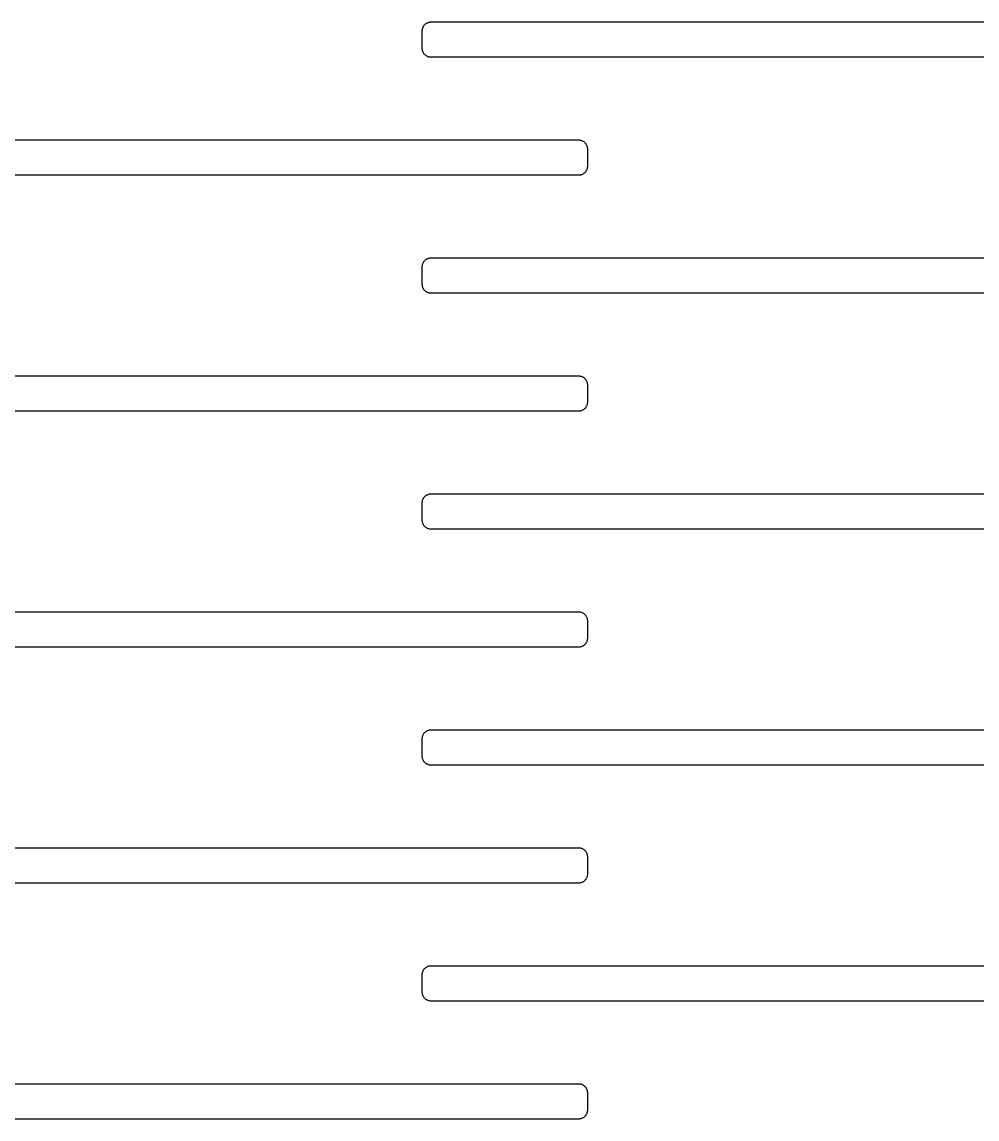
# Model space of a CAD drawing. Header units: metres. Extents: x -156 to 156, y -163 to 163.
# Drawn here: x 58.12 to 90.52, y -121.3 to -84.1 of the extents above; entities that cross this region are included whole.
import ezdxf

# ---------------------------------------------------------------- set-up
doc = ezdxf.new("R2010")
doc.units = ezdxf.units.M

msp = doc.modelspace()

# ---------------------------------------------------------------- linework, layer by layer
for p, q in [((71.7, -84.4), (71.7006, -84.3812)), ((71.7, -85), (71.7, -84.4)), ((71.7006, -84.3812), (71.7024, -84.3624)), ((71.7024, -84.3624), (71.7053, -84.3438)), ((71.7053, -84.3438), (71.7094, -84.3254)), ((71.7094, -84.3254), (71.7147, -84.3073)), ((71.7147, -84.3073), (71.7211, -84.2896)), ((71.7211, -84.2896), (71.7285, -84.2723)), ((71.7285, -84.2723), (71.7371, -84.2555)), ((71.7371, -84.2555), (71.7467, -84.2392)), ((71.7467, -84.2392), (71.7573, -84.2237)), ((71.7573, -84.2237), (71.7688, -84.2088)), ((71.7688, -84.2088), (71.7813, -84.1946)), ((71.7813, -84.1946), (71.7946, -84.1813)), ((71.7946, -84.1813), (71.8088, -84.1688)), ((71.8088, -84.1688), (71.8237, -84.1573)), ((71.8237, -84.1573), (71.8392, -84.1467)), ((71.8392, -84.1467), (71.8555, -84.1371)), ((71.8555, -84.1371), (71.8723, -84.1286)), ((71.8723, -84.1286), (71.8896, -84.1211)), ((71.8896, -84.1211), (71.9073, -84.1147)), ((71.9073, -84.1147), (71.9254, -84.1094)), ((71.9254, -84.1094), (71.9438, -84.1053)), ((71.9438, -84.1053), (71.9624, -84.1024)), ((71.9624, -84.1024), (71.9812, -84.1006)), ((71.9812, -84.1006), (72, -84.1)), ((72, -84.1), (99, -84.1)), ((71.7006, -85.0188), (71.7, -85)), ((71.7024, -85.0376), (71.7006, -85.0188)), ((71.7053, -85.0562), (71.7024, -85.0376)), ((71.7094, -85.0746), (71.7053, -85.0562)), ((71.7147, -85.0927), (71.7094, -85.0746)), ((71.7211, -85.1104), (71.7147, -85.0927)), ((71.7285, -85.1277), (71.7211, -85.1104)), ((71.7371, -85.1445), (71.7285, -85.1277)), ((71.7467, -85.1608), (71.7371, -85.1445)), ((71.7573, -85.1763), (71.7467, -85.1608)), ((71.7688, -85.1912), (71.7573, -85.1763)), ((71.7813, -85.2054), (71.7688, -85.1912)), ((71.7946, -85.2187), (71.7813, -85.2054)), ((71.8088, -85.2312), (71.7946, -85.2187)), ((71.8237, -85.2427), (71.8088, -85.2312)), ((71.8392, -85.2533), (71.8237, -85.2427)), ((71.8555, -85.2629), (71.8392, -85.2533)), ((71.8723, -85.2714), (71.8555, -85.2629)), ((71.8896, -85.2789), (71.8723, -85.2714)), ((71.9073, -85.2853), (71.8896, -85.2789)), ((71.9254, -85.2906), (71.9073, -85.2853)), ((71.9438, -85.2947), (71.9254, -85.2906)), ((71.9624, -85.2976), (71.9438, -85.2947)), ((71.9812, -85.2994), (71.9624, -85.2976)), ((72, -85.3), (71.9812, -85.2994)), ((99, -85.3), (72, -85.3)), ((50, -88.1), (77, -88.1)), ((77, -88.1), (77.0188, -88.1006)), ((77.0188, -88.1006), (77.0376, -88.1024)), ((77.0376, -88.1024), (77.0562, -88.1053)), ((77.0562, -88.1053), (77.0746, -88.1094)), ((77.0746, -88.1094), (77.0927, -88.1147)), ((77.0927, -88.1147), (77.1104, -88.1211)), ((77.1104, -88.1211), (77.1277, -88.1286)), ((77.1277, -88.1286), (77.1445, -88.1371)), ((77.1445, -88.1371), (77.1608, -88.1467)), ((77.1608, -88.1467), (77.1763, -88.1573)), ((77.1763, -88.1573), (77.1912, -88.1688)), ((77.1912, -88.1688), (77.2054, -88.1813)), ((77.2054, -88.1813), (77.2187, -88.1946)), ((77.2187, -88.1946), (77.2312, -88.2088)), ((77.2312, -88.2088), (77.2427, -88.2237)), ((77.2427, -88.2237), (77.2533, -88.2392)), ((77.2533, -88.2392), (77.2629, -88.2555)), ((77.2629, -88.2555), (77.2714, -88.2723)), ((77.2714, -88.2723), (77.2789, -88.2896)), ((77.2789, -88.2896), (77.2853, -88.3073)), ((77.2853, -88.3073), (77.2906, -88.3254)), ((77.2906, -88.3254), (77.2947, -88.3438)), ((77.2947, -88.3438), (77.2976, -88.3624)), ((77.2976, -88.3624), (77.2994, -88.3812)), ((77.2994, -88.3812), (77.3, -88.4)), ((77.3, -88.4), (77.3, -89)), ((77.1104, -89.2789), (77.0927, -89.2853)), ((77.1277, -89.2714), (77.1104, -89.2789)), ((77.1445, -89.2629), (77.1277, -89.2714)), ((77.1608, -89.2533), (77.1445, -89.2629)), ((77.1763, -89.2427), (77.1608, -89.2533)), ((77.1912, -89.2312), (77.1763, -89.2427)), ((77.2054, -89.2187), (77.1912, -89.2312)), ((77.2187, -89.2054), (77.2054, -89.2187)), ((77.2312, -89.1912), (77.2187, -89.2054)), ((77.2427, -89.1763), (77.2312, -89.1912)), ((77.2533, -89.1608), (77.2427, -89.1763)), ((77.2629, -89.1445), (77.2533, -89.1608)), ((77.2714, -89.1277), (77.2629, -89.1445)), ((77.2789, -89.1104), (77.2714, -89.1277)), ((77.2853, -89.0927), (77.2789, -89.1104)), ((77.2906, -89.0746), (77.2853, -89.0927)), ((77.2947, -89.0562), (77.2906, -89.0746)), ((77.2976, -89.0376), (77.2947, -89.0562)), ((77.2994, -89.0188), (77.2976, -89.0376)), ((77.3, -89), (77.2994, -89.0188)), ((77, -89.3), (50, -89.3)), ((77.0188, -89.2994), (77, -89.3)), ((77.0376, -89.2976), (77.0188, -89.2994)), ((77.0562, -89.2947), (77.0376, -89.2976)), ((77.0746, -89.2906), (77.0562, -89.2947)), ((77.0927, -89.2853), (77.0746, -89.2906)), ((71.7285, -92.2723), (71.7371, -92.2555)), ((71.7371, -92.2555), (71.7467, -92.2392)), ((71.7467, -92.2392), (71.7573, -92.2237)), ((71.7573, -92.2237), (71.7688, -92.2088)), ((71.7688, -92.2088), (71.7813, -92.1946)), ((71.7813, -92.1946), (71.7946, -92.1813)), ((71.7946, -92.1813), (71.8088, -92.1688)), ((71.8088, -92.1688), (71.8237, -92.1573)), ((71.8237, -92.1573), (71.8392, -92.1467)), ((71.8392, -92.1467), (71.8555, -92.1371)), ((71.8555, -92.1371), (71.8723, -92.1286)), ((71.8723, -92.1286), (71.8896, -92.1211)), ((71.8896, -92.1211), (71.9073, -92.1147)), ((71.9073, -92.1147), (71.9254, -92.1094)), ((71.9254, -92.1094), (71.9438, -92.1053)), ((71.9438, -92.1053), (71.9624, -92.1024)), ((71.9624, -92.1024), (71.9812, -92.1006)), ((71.9812, -92.1006), (72, -92.1)), ((72, -92.1), (99, -92.1)), ((71.7, -92.4), (71.7006, -92.3812)), ((71.7, -93), (71.7, -92.4)), ((71.7006, -92.3812), (71.7024, -92.3624)), ((71.7024, -92.3624), (71.7053, -92.3438)), ((71.7053, -92.3438), (71.7094, -92.3254)), ((71.7094, -92.3254), (71.7147, -92.3073)), ((71.7147, -92.3073), (71.7211, -92.2896)), ((71.7211, -92.2896), (71.7285, -92.2723)), ((71.7006, -93.0188), (71.7, -93)), ((71.7024, -93.0376), (71.7006, -93.0188)), ((71.7053, -93.0562), (71.7024, -93.0376)), ((71.7094, -93.0746), (71.7053, -93.0562)), ((71.7147, -93.0927), (71.7094, -93.0746)), ((71.7211, -93.1104), (71.7147, -93.0927)), ((71.7285, -93.1277), (71.7211, -93.1104)), ((71.7371, -93.1445), (71.7285, -93.1277)), ((71.7467, -93.1608), (71.7371, -93.1445)), ((71.7573, -93.1763), (71.7467, -93.1608)), ((71.7688, -93.1912), (71.7573, -93.1763)), ((71.7813, -93.2054), (71.7688, -93.1912)), ((71.7946, -93.2187), (71.7813, -93.2054)), ((71.8088, -93.2312), (71.7946, -93.2187)), ((71.8237, -93.2427), (71.8088, -93.2312)), ((71.8392, -93.2533), (71.8237, -93.2427)), ((71.8555, -93.2629), (71.8392, -93.2533)), ((71.8723, -93.2714), (71.8555, -93.2629)), ((71.8896, -93.2789), (71.8723, -93.2714)), ((71.9073, -93.2853), (71.8896, -93.2789)), ((71.9254, -93.2906), (71.9073, -93.2853)), ((71.9438, -93.2947), (71.9254, -93.2906)), ((71.9624, -93.2976), (71.9438, -93.2947)), ((71.9812, -93.2994), (71.9624, -93.2976)), ((72, -93.3), (71.9812, -93.2994)), ((99, -93.3), (72, -93.3)), ((50, -96.1), (77, -96.1)), ((77, -96.1), (77.0188, -96.1006)), ((77.0188, -96.1006), (77.0376, -96.1024)), ((77.0376, -96.1024), (77.0562, -96.1053)), ((77.0562, -96.1053), (77.0746, -96.1094)), ((77.0746, -96.1094), (77.0927, -96.1147)), ((77.0927, -96.1147), (77.1104, -96.1211)), ((77.1104, -96.1211), (77.1277, -96.1286)), ((77.1277, -96.1286), (77.1445, -96.1371)), ((77.1445, -96.1371), (77.1608, -96.1467)), ((77.1608, -96.1467), (77.1763, -96.1573)), ((77.1763, -96.1573), (77.1912, -96.1688)), ((77.1912, -96.1688), (77.2054, -96.1813)), ((77.2054, -96.1813), (77.2187, -96.1946)), ((77.2187, -96.1946), (77.2312, -96.2088)), ((77.2312, -96.2088), (77.2427, -96.2237)), ((77.2427, -96.2237), (77.2533, -96.2392)), ((77.2533, -96.2392), (77.2629, -96.2555)), ((77.2629, -96.2555), (77.2714, -96.2723)), ((77.2714, -96.2723), (77.2789, -96.2896)), ((77.2789, -96.2896), (77.2853, -96.3073)), ((77.2853, -96.3073), (77.2906, -96.3254)), ((77.2906, -96.3254), (77.2947, -96.3438)), ((77.2947, -96.3438), (77.2976, -96.3624)), ((77.2976, -96.3624), (77.2994, -96.3812)), ((77.2994, -96.3812), (77.3, -96.4)), ((77.3, -96.4), (77.3, -97)), ((77.2906, -97.0746), (77.2853, -97.0927)), ((77.2947, -97.0562), (77.2906, -97.0746)), ((77.2976, -97.0376), (77.2947, -97.0562)), ((77.2994, -97.0188), (77.2976, -97.0376)), ((77.3, -97), (77.2994, -97.0188)), ((77, -97.3), (50, -97.3)), ((77.0188, -97.2994), (77, -97.3)), ((77.0376, -97.2976), (77.0188, -97.2994)), ((77.0562, -97.2947), (77.0376, -97.2976)), ((77.0746, -97.2906), (77.0562, -97.2947)), ((77.0927, -97.2853), (77.0746, -97.2906)), ((77.1104, -97.2789), (77.0927, -97.2853)), ((77.1277, -97.2714), (77.1104, -97.2789)), ((77.1445, -97.2629), (77.1277, -97.2714)), ((77.1608, -97.2533), (77.1445, -97.2629)), ((77.1763, -97.2427), (77.1608, -97.2533)), ((77.1912, -97.2312), (77.1763, -97.2427)), ((77.2054, -97.2187), (77.1912, -97.2312)), ((77.2187, -97.2054), (77.2054, -97.2187)), ((77.2312, -97.1912), (77.2187, -97.2054)), ((77.2427, -97.1763), (77.2312, -97.1912)), ((77.2533, -97.1608), (77.2427, -97.1763)), ((77.2629, -97.1445), (77.2533, -97.1608)), ((77.2714, -97.1277), (77.2629, -97.1445)), ((77.2789, -97.1104), (77.2714, -97.1277)), ((77.2853, -97.0927), (77.2789, -97.1104)), ((71.7, -100.4), (71.7006, -100.381)), ((71.7, -101), (71.7, -100.4)), ((71.7006, -100.381), (71.7024, -100.362)), ((71.7024, -100.362), (71.7053, -100.344)), ((71.7053, -100.344), (71.7094, -100.325)), ((71.7094, -100.325), (71.7147, -100.307)), ((71.7147, -100.307), (71.7211, -100.29)), ((71.7211, -100.29), (71.7285, -100.272)), ((71.7285, -100.272), (71.7371, -100.255)), ((71.7371, -100.255), (71.7467, -100.239)), ((71.7467, -100.239), (71.7573, -100.224)), ((71.7573, -100.224), (71.7688, -100.209)), ((71.7688, -100.209), (71.7813, -100.195)), ((71.7813, -100.195), (71.7946, -100.181)), ((71.7946, -100.181), (71.8088, -100.169)), ((71.8088, -100.169), (71.8237, -100.157)), ((71.8237, -100.157), (71.8392, -100.147)), ((71.8392, -100.147), (71.8555, -100.137)), ((71.8555, -100.137), (71.8723, -100.129)), ((71.8723, -100.129), (71.8896, -100.121)), ((71.8896, -100.121), (71.9073, -100.115)), ((71.9073, -100.115), (71.9254, -100.109)), ((71.9254, -100.109), (71.9438, -100.105)), ((71.9438, -100.105), (71.9624, -100.102)), ((71.9624, -100.102), (71.9812, -100.101)), ((71.9812, -100.101), (72, -100.1)), ((72, -100.1), (99, -100.1)), ((71.7006, -101.019), (71.7, -101)), ((71.7024, -101.038), (71.7006, -101.019)), ((71.7053, -101.056), (71.7024, -101.038)), ((71.7094, -101.075), (71.7053, -101.056)), ((71.7147, -101.093), (71.7094, -101.075)), ((71.7211, -101.11), (71.7147, -101.093)), ((71.7285, -101.128), (71.7211, -101.11)), ((71.7371, -101.145), (71.7285, -101.128)), ((71.7467, -101.161), (71.7371, -101.145)), ((71.7573, -101.176), (71.7467, -101.161)), ((71.7688, -101.191), (71.7573, -101.176)), ((71.7813, -101.205), (71.7688, -101.191)), ((71.7946, -101.219), (71.7813, -101.205)), ((71.8088, -101.231), (71.7946, -101.219)), ((71.8237, -101.243), (71.8088, -101.231)), ((71.8392, -101.253), (71.8237, -101.243)), ((71.8555, -101.263), (71.8392, -101.253)), ((71.8723, -101.271), (71.8555, -101.263)), ((71.8896, -101.279), (71.8723, -101.271)), ((71.9073, -101.285), (71.8896, -101.279)), ((71.9254, -101.291), (71.9073, -101.285)), ((71.9438, -101.295), (71.9254, -101.291)), ((71.9624, -101.298), (71.9438, -101.295)), ((71.9812, -101.299), (71.9624, -101.298)), ((72, -101.3), (71.9812, -101.299)), ((99, -101.3), (72, -101.3)), ((50, -104.1), (77, -104.1)), ((77, -104.1), (77.0188, -104.101)), ((77.0188, -104.101), (77.0376, -104.102)), ((77.0376, -104.102), (77.0562, -104.105)), ((77.0562, -104.105), (77.0746, -104.109)), ((77.0746, -104.109), (77.0927, -104.115)), ((77.0927, -104.115), (77.1104, -104.121)), ((77.1104, -104.121), (77.1277, -104.129)), ((77.1277, -104.129), (77.1445, -104.137)), ((77.1445, -104.137), (77.1608, -104.147)), ((77.1608, -104.147), (77.1763, -104.157)), ((77.1763, -104.157), (77.1912, -104.169)), ((77.1912, -104.169), (77.2054, -104.181)), ((77.2054, -104.181), (77.2187, -104.195)), ((77.2187, -104.195), (77.2312, -104.209)), ((77.2312, -104.209), (77.2427, -104.224)), ((77.2427, -104.224), (77.2533, -104.239)), ((77.2533, -104.239), (77.2629, -104.255)), ((77.2629, -104.255), (77.2714, -104.272)), ((77.2714, -104.272), (77.2789, -104.29)), ((77.2789, -104.29), (77.2853, -104.307)), ((77.2853, -104.307), (77.2906, -104.325)), ((77.2906, -104.325), (77.2947, -104.344)), ((77.2947, -104.344), (77.2976, -104.362)), ((77.2976, -104.362), (77.2994, -104.381)), ((77.2994, -104.381), (77.3, -104.4)), ((77.3, -104.4), (77.3, -105)), ((77.1277, -105.271), (77.1104, -105.279)), ((77.1445, -105.263), (77.1277, -105.271)), ((77.1608, -105.253), (77.1445, -105.263)), ((77.1763, -105.243), (77.1608, -105.253)), ((77.1912, -105.231), (77.1763, -105.243)), ((77.2054, -105.219), (77.1912, -105.231)), ((77.2187, -105.205), (77.2054, -105.219)), ((77.2312, -105.191), (77.2187, -105.205)), ((77.2427, -105.176), (77.2312, -105.191)), ((77.2533, -105.161), (77.2427, -105.176)), ((77.2629, -105.145), (77.2533, -105.161)), ((77.2714, -105.128), (77.2629, -105.145)), ((77.2789, -105.11), (77.2714, -105.128)), ((77.2853, -105.093), (77.2789, -105.11)), ((77.2906, -105.075), (77.2853, -105.093)), ((77.2947, -105.056), (77.2906, -105.075)), ((77.2976, -105.038), (77.2947, -105.056)), ((77.2994, -105.019), (77.2976, -105.038)), ((77.3, -105), (77.2994, -105.019)), ((77, -105.3), (50, -105.3)), ((77.0188, -105.299), (77, -105.3)), ((77.0376, -105.298), (77.0188, -105.299)), ((77.0562, -105.295), (77.0376, -105.298)), ((77.0746, -105.291), (77.0562, -105.295)), ((77.0927, -105.285), (77.0746, -105.291)), ((77.1104, -105.279), (77.0927, -105.285)), ((71.7371, -108.255), (71.7467, -108.239)), ((71.7467, -108.239), (71.7573, -108.224)), ((71.7573, -108.224), (71.7688, -108.209)), ((71.7688, -108.209), (71.7813, -108.195)), ((71.7813, -108.195), (71.7946, -108.181)), ((71.7946, -108.181), (71.8088, -108.169)), ((71.8088, -108.169), (71.8237, -108.157)), ((71.8237, -108.157), (71.8392, -108.147)), ((71.8392, -108.147), (71.8555, -108.137)), ((71.8555, -108.137), (71.8723, -108.129)), ((71.8723, -108.129), (71.8896, -108.121)), ((71.8896, -108.121), (71.9073, -108.115)), ((71.9073, -108.115), (71.9254, -108.109)), ((71.9254, -108.109), (71.9438, -108.105)), ((71.9438, -108.105), (71.9624, -108.102)), ((71.9624, -108.102), (71.9812, -108.101)), ((71.9812, -108.101), (72, -108.1)), ((72, -108.1), (99, -108.1)), ((71.7, -108.4), (71.7006, -108.381)), ((71.7, -109), (71.7, -108.4)), ((71.7006, -108.381), (71.7024, -108.362)), ((71.7024, -108.362), (71.7053, -108.344)), ((71.7053, -108.344), (71.7094, -108.325)), ((71.7094, -108.325), (71.7147, -108.307)), ((71.7147, -108.307), (71.7211, -108.29)), ((71.7211, -108.29), (71.7285, -108.272)), ((71.7285, -108.272), (71.7371, -108.255)), ((71.7006, -109.019), (71.7, -109)), ((71.7024, -109.038), (71.7006, -109.019)), ((71.7053, -109.056), (71.7024, -109.038)), ((71.7094, -109.075), (71.7053, -109.056)), ((71.7147, -109.093), (71.7094, -109.075)), ((71.7211, -109.11), (71.7147, -109.093)), ((71.7285, -109.128), (71.7211, -109.11)), ((71.7371, -109.145), (71.7285, -109.128)), ((71.7467, -109.161), (71.7371, -109.145)), ((71.7573, -109.176), (71.7467, -109.161)), ((71.7688, -109.191), (71.7573, -109.176)), ((71.7813, -109.205), (71.7688, -109.191)), ((71.7946, -109.219), (71.7813, -109.205)), ((71.8088, -109.231), (71.7946, -109.219)), ((71.8237, -109.243), (71.8088, -109.231)), ((71.8392, -109.253), (71.8237, -109.243)), ((71.8555, -109.263), (71.8392, -109.253)), ((71.8723, -109.271), (71.8555, -109.263)), ((71.8896, -109.279), (71.8723, -109.271)), ((71.9073, -109.285), (71.8896, -109.279)), ((71.9254, -109.291), (71.9073, -109.285)), ((71.9438, -109.295), (71.9254, -109.291)), ((71.9624, -109.298), (71.9438, -109.295)), ((71.9812, -109.299), (71.9624, -109.298)), ((72, -109.3), (71.9812, -109.299)), ((99, -109.3), (72, -109.3)), ((50, -112.1), (77, -112.1)), ((77, -112.1), (77.0188, -112.101)), ((77.0188, -112.101), (77.0376, -112.102)), ((77.0376, -112.102), (77.0562, -112.105)), ((77.0562, -112.105), (77.0746, -112.109)), ((77.0746, -112.109), (77.0927, -112.115)), ((77.0927, -112.115), (77.1104, -112.121)), ((77.1104, -112.121), (77.1277, -112.129)), ((77.1277, -112.129), (77.1445, -112.137)), ((77.1445, -112.137), (77.1608, -112.147)), ((77.1608, -112.147), (77.1763, -112.157)), ((77.1763, -112.157), (77.1912, -112.169)), ((77.1912, -112.169), (77.2054, -112.181)), ((77.2054, -112.181), (77.2187, -112.195)), ((77.2187, -112.195), (77.2312, -112.209)), ((77.2312, -112.209), (77.2427, -112.224)), ((77.2427, -112.224), (77.2533, -112.239)), ((77.2533, -112.239), (77.2629, -112.255)), ((77.2629, -112.255), (77.2714, -112.272)), ((77.2714, -112.272), (77.2789, -112.29)), ((77.2789, -112.29), (77.2853, -112.307)), ((77.2853, -112.307), (77.2906, -112.325)), ((77.2906, -112.325), (77.2947, -112.344)), ((77.2947, -112.344), (77.2976, -112.362)), ((77.2976, -112.362), (77.2994, -112.381)), ((77.2994, -112.381), (77.3, -112.4)), ((77.3, -112.4), (77.3, -113)), ((77.2906, -113.075), (77.2853, -113.093)), ((77.2947, -113.056), (77.2906, -113.075)), ((77.2976, -113.038), (77.2947, -113.056)), ((77.2994, -113.019), (77.2976, -113.038)), ((77.3, -113), (77.2994, -113.019)), ((77, -113.3), (50, -113.3)), ((77.0188, -113.299), (77, -113.3)), ((77.0376, -113.298), (77.0188, -113.299)), ((77.0562, -113.295), (77.0376, -113.298)), ((77.0746, -113.291), (77.0562, -113.295)), ((77.0927, -113.285), (77.0746, -113.291)), ((77.1104, -113.279), (77.0927, -113.285)), ((77.1277, -113.271), (77.1104, -113.279)), ((77.1445, -113.263), (77.1277, -113.271)), ((77.1608, -113.253), (77.1445, -113.263)), ((77.1763, -113.243), (77.1608, -113.253)), ((77.1912, -113.231), (77.1763, -113.243)), ((77.2054, -113.219), (77.1912, -113.231)), ((77.2187, -113.205), (77.2054, -113.219)), ((77.2312, -113.191), (77.2187, -113.205)), ((77.2427, -113.176), (77.2312, -113.191)), ((77.2533, -113.161), (77.2427, -113.176)), ((77.2629, -113.145), (77.2533, -113.161)), ((77.2714, -113.128), (77.2629, -113.145)), ((77.2789, -113.11), (77.2714, -113.128)), ((77.2853, -113.093), (77.2789, -113.11)), ((71.7, -116.4), (71.7006, -116.381)), ((71.7, -117), (71.7, -116.4)), ((71.7006, -116.381), (71.7024, -116.362)), ((71.7024, -116.362), (71.7053, -116.344)), ((71.7053, -116.344), (71.7094, -116.325)), ((71.7094, -116.325), (71.7147, -116.307)), ((71.7147, -116.307), (71.7211, -116.29)), ((71.7211, -116.29), (71.7285, -116.272)), ((71.7285, -116.272), (71.7371, -116.255)), ((71.7371, -116.255), (71.7467, -116.239)), ((71.7467, -116.239), (71.7573, -116.224)), ((71.7573, -116.224), (71.7688, -116.209)), ((71.7688, -116.209), (71.7813, -116.195)), ((71.7813, -116.195), (71.7946, -116.181)), ((71.7946, -116.181), (71.8088, -116.169)), ((71.8088, -116.169), (71.8237, -116.157)), ((71.8237, -116.157), (71.8392, -116.147)), ((71.8392, -116.147), (71.8555, -116.137)), ((71.8555, -116.137), (71.8723, -116.129)), ((71.8723, -116.129), (71.8896, -116.121)), ((71.8896, -116.121), (71.9073, -116.115)), ((71.9073, -116.115), (71.9254, -116.109)), ((71.9254, -116.109), (71.9438, -116.105)), ((71.9438, -116.105), (71.9624, -116.102)), ((71.9624, -116.102), (71.9812, -116.101)), ((71.9812, -116.101), (72, -116.1)), ((72, -116.1), (99, -116.1)), ((71.7006, -117.019), (71.7, -117)), ((71.7024, -117.038), (71.7006, -117.019)), ((71.7053, -117.056), (71.7024, -117.038)), ((71.7094, -117.075), (71.7053, -117.056)), ((71.7147, -117.093), (71.7094, -117.075)), ((71.7211, -117.11), (71.7147, -117.093)), ((71.7285, -117.128), (71.7211, -117.11)), ((71.7371, -117.145), (71.7285, -117.128)), ((71.7467, -117.161), (71.7371, -117.145)), ((71.7573, -117.176), (71.7467, -117.161)), ((71.7688, -117.191), (71.7573, -117.176)), ((71.7813, -117.205), (71.7688, -117.191)), ((71.7946, -117.219), (71.7813, -117.205)), ((71.8088, -117.231), (71.7946, -117.219)), ((71.8237, -117.243), (71.8088, -117.231)), ((71.8392, -117.253), (71.8237, -117.243)), ((71.8555, -117.263), (71.8392, -117.253)), ((71.8723, -117.271), (71.8555, -117.263)), ((71.8896, -117.279), (71.8723, -117.271)), ((71.9073, -117.285), (71.8896, -117.279)), ((71.9254, -117.291), (71.9073, -117.285)), ((71.9438, -117.295), (71.9254, -117.291)), ((71.9624, -117.298), (71.9438, -117.295)), ((71.9812, -117.299), (71.9624, -117.298)), ((72, -117.3), (71.9812, -117.299)), ((99, -117.3), (72, -117.3)), ((50, -120.1), (77, -120.1)), ((77, -120.1), (77.0188, -120.101)), ((77.0188, -120.101), (77.0376, -120.102)), ((77.0376, -120.102), (77.0562, -120.105)), ((77.0562, -120.105), (77.0746, -120.109)), ((77.0746, -120.109), (77.0927, -120.115)), ((77.0927, -120.115), (77.1104, -120.121)), ((77.1104, -120.121), (77.1277, -120.129)), ((77.1277, -120.129), (77.1445, -120.137)), ((77.1445, -120.137), (77.1608, -120.147)), ((77.1608, -120.147), (77.1763, -120.157)), ((77.1763, -120.157), (77.1912, -120.169)), ((77.1912, -120.169), (77.2054, -120.181)), ((77.2054, -120.181), (77.2187, -120.195)), ((77.2187, -120.195), (77.2312, -120.209)), ((77.2312, -120.209), (77.2427, -120.224)), ((77.2427, -120.224), (77.2533, -120.239)), ((77.2533, -120.239), (77.2629, -120.255)), ((77.2629, -120.255), (77.2714, -120.272)), ((77.2714, -120.272), (77.2789, -120.29)), ((77.2789, -120.29), (77.2853, -120.307)), ((77.2853, -120.307), (77.2906, -120.325)), ((77.2906, -120.325), (77.2947, -120.344)), ((77.2947, -120.344), (77.2976, -120.362)), ((77.2976, -120.362), (77.2994, -120.381)), ((77.2994, -120.381), (77.3, -120.4)), ((77.3, -120.4), (77.3, -121)), ((77.1277, -121.271), (77.1104, -121.279)), ((77.1445, -121.263), (77.1277, -121.271)), ((77.1608, -121.253), (77.1445, -121.263)), ((77.1763, -121.243), (77.1608, -121.253)), ((77.1912, -121.231), (77.1763, -121.243)), ((77.2054, -121.219), (77.1912, -121.231)), ((77.2187, -121.205), (77.2054, -121.219)), ((77.2312, -121.191), (77.2187, -121.205)), ((77.2427, -121.176), (77.2312, -121.191)), ((77.2533, -121.161), (77.2427, -121.176)), ((77.2629, -121.145), (77.2533, -121.161)), ((77.2714, -121.128), (77.2629, -121.145)), ((77.2789, -121.11), (77.2714, -121.128)), ((77.2853, -121.093), (77.2789, -121.11)), ((77.2906, -121.075), (77.2853, -121.093)), ((77.2947, -121.056), (77.2906, -121.075)), ((77.2976, -121.038), (77.2947, -121.056)), ((77.2994, -121.019), (77.2976, -121.038)), ((77.3, -121), (77.2994, -121.019)), ((77, -121.3), (50, -121.3)), ((77.0188, -121.299), (77, -121.3)), ((77.0376, -121.298), (77.0188, -121.299)), ((77.0562, -121.295), (77.0376, -121.298)), ((77.0746, -121.291), (77.0562, -121.295)), ((77.0927, -121.285), (77.0746, -121.291)), ((77.1104, -121.279), (77.0927, -121.285))]:
    msp.add_line(p, q)

doc.saveas('drawing.dxf')
